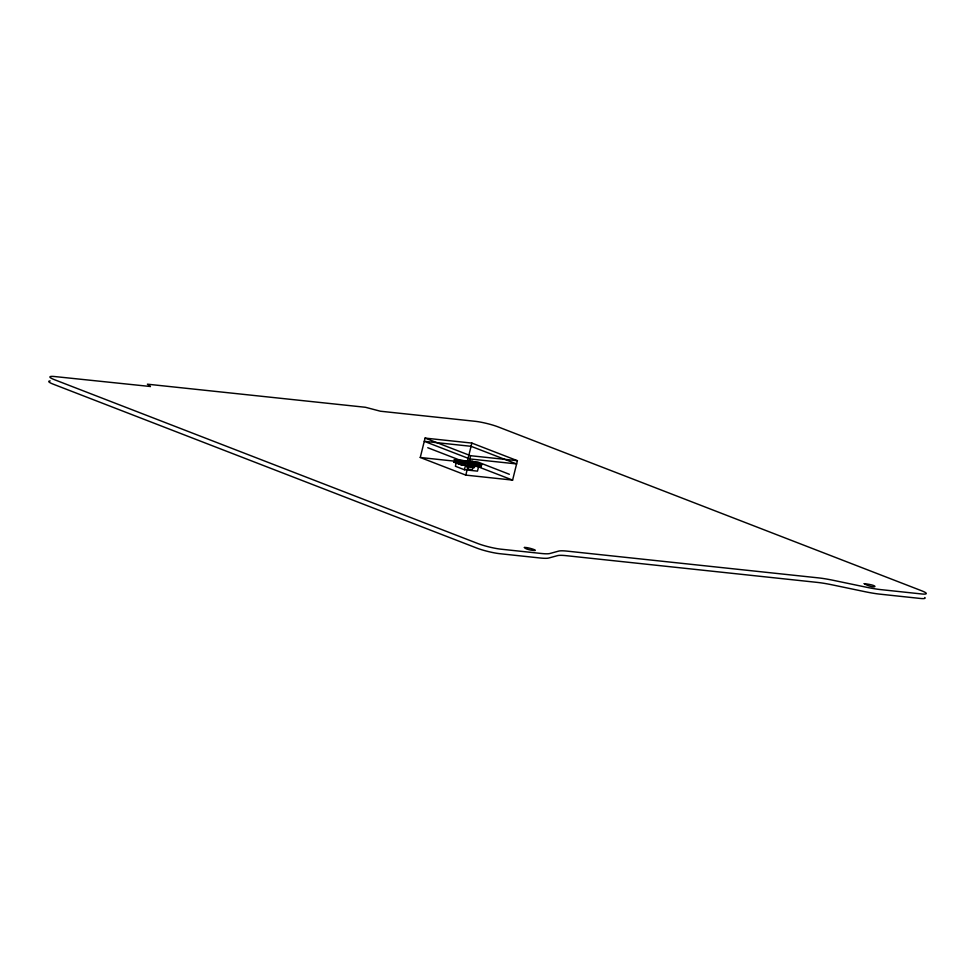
<?xml version="1.0" encoding="UTF-8"?>
<svg xmlns="http://www.w3.org/2000/svg" width="975" height="975" viewBox="0 0 975 975"><rect width="100%" height="100%" fill="white"/><g stroke="black" fill="none" stroke-linecap="round" stroke-linejoin="round"><path stroke-width="1.46" d="M468.353 467.037L468.061 469.194L472.266 469.645L473.033 467.537M478.81 464.356L464.258 462.954L481.406 464.624L476.751 462.625M420.262 457.494L425.076 438.092L471.863 443.077L517.408 460.7L512.606 480.102L465.818 475.117L420.262 457.494L454.984 461.199M461.199 464.49L454.655 462.345L455.142 460.383L458.616 461.723M455.264 460.627L455.508 459.639L476.361 462.479L474.252 461.918M454.874 462.272L454.277 461.821L455.337 461.906M456.227 462.893L455.398 466.257L464.405 469.743L477.482 471.132L478.591 466.647M458.153 463.698L458.64 461.723L462.321 462.759M459.079 461.772L463.868 462.796L460.761 462.113M458.591 463.747L463.783 465.075L480.565 466.294M463.734 465.038L480.383 466.842L480.443 463.929L482.064 464.77L464.843 463.162L464.356 465.136L462.089 464.795M464.831 465.16L461.017 463.515L464.868 465.002M465.38 462.918L457.787 459.92M464.405 469.743L465.526 465.258M467.427 461.004L471.863 443.077M466.952 466.891L467.391 465.672L474.593 466.44M465.818 475.117L470.62 455.715L517.408 460.7M478.664 464.332L470.718 461.224M472.01 461.528L472.838 461.626M473.558 466.026L473.009 465.782M474.74 466.452L474.289 467.671L467.086 466.903M476.519 464.673L477.007 462.698L476.336 462.369M477.007 464.6L477.457 462.747M480.87 464.868C478.225 466.598 482.515 467.525 481.102 466.355M481.272 464.648L480.712 464.697M454.46 461.748L458.628 463.747M472.058 461.431L454.106 459.7L455.118 460.371M481.236 464.563L480.638 464.003M455.557 461.809L454.216 462.04L455.069 462.564M455.264 459.676L455.008 462.333M455.191 461.918L454.265 461.882L454.716 462.321M455.057 459.688L455.252 460.127M455.971 459.81L454.777 459.737L459.115 461.772M481.028 464.587L480.346 464.661M454.752 461.589L453.607 461.736L454.508 462.211M462.053 462.589L463.832 462.906M463.6 465.099L460.931 464.6M464.173 462.967L463.881 464.953L463.04 464.856M464.843 463.162L462.516 462.698M463.491 464.917L462.857 464.929M473.984 461.857L472.314 461.382L474.459 461.87M472.534 461.602L474.033 461.76M462.893 464.819L461.48 464.563M462.918 462.613L463.576 462.723M463.003 465.026L458.177 463.71M463.576 462.991L462.759 462.845M462.625 462.589L461.772 462.528M462.211 462.467L461.797 462.418M461.48 462.467L459.115 461.614L458.823 464.003M460.712 464.368L458.835 463.942M474.813 461.931L477.445 462.747M460.176 464.405L460.907 464.6M461.199 462.394L459.615 461.809M460.066 461.918L460.748 462.113M425.076 438.092L470.62 455.715M476.982 462.589L480.943 464.1M470.072 461.187L479.078 464.673M478.286 465.233L479.152 465.562M478.103 466.757L512.606 480.102M427.757 447.72L459.457 459.993M457.007 459.786L466.013 463.283M477.592 461.918L509.352 474.289M455.642 460.261L455.081 460.005M50.176 380.92A16.782 2.218 13.9 0 0 53.369 384.223L476.726 548.048A16.782 2.218 13.9 0 0 499.761 553.69L540.065 557.98A33.564 4.436 13.9 0 0 548.779 558.017L557.529 555.628A33.564 4.436 13.9 0 1 566.256 555.677L817.355 582.404A33.564 4.436 13.9 0 1 832.406 584.89L864.862 591.667A33.564 4.436 13.9 0 0 879.913 594.153L920.205 598.443A16.782 2.218 13.9 0 0 924.836 597.492M524.392 547.487L526.147 548.791A6.191 0.829 13.9 0 0 530.278 549.985C543.099 552.13 527.889 546.951 524.392 547.487M864.24 583.659C874.148 589.619 882.253 585.743 864.24 583.659M150.406 386.502L54.795 376.557A16.782 2.218 13.9 0 0 54.478 379.702L477.847 543.538A16.782 2.218 13.9 0 0 500.882 549.169L541.174 553.459A33.564 4.436 13.9 0 0 549.9 553.508L558.651 551.107A33.564 4.436 13.9 0 1 567.377 551.155L818.464 577.883A33.564 4.436 13.9 0 1 833.527 580.369L865.971 587.145A33.564 4.436 13.9 0 0 881.022 589.643L921.314 593.933A16.782 2.218 13.9 0 0 921.643 590.777L498.274 426.952A16.782 2.218 13.9 0 0 475.239 421.31L380.408 411.218L365.454 407.282L147.408 384.187L150.406 386.502M471.059 446.306L424.271 441.322L469.816 458.945L516.616 463.929L471.059 446.306"/></g></svg>
